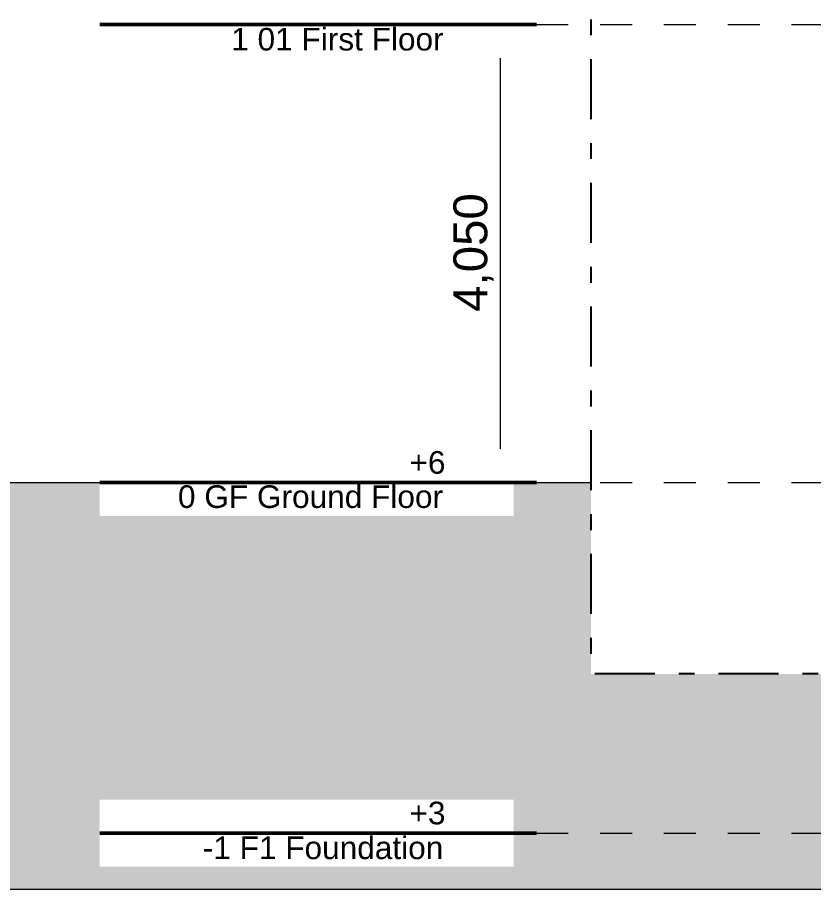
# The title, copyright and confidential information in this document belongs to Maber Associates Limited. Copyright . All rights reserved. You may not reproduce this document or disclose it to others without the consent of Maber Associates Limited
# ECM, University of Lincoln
# Model space of a CAD drawing. Header units: millimetres. Extents: x -48147 to 1468943, y -496296 to 18123.
# Drawn here: x 1383327 to 1390368, y -494894 to -487183 of the extents above; entities that cross this region are included whole.
import ezdxf

# ---------------------------------------------------------------- set-up
doc = ezdxf.new("R2010")
doc.units = ezdxf.units.MM
doc.header["$MEASUREMENT"] = 0
for name, pattern in [('Dashed', [2822.222233, 1411.111116, -1411.111116]), ('Double Dashed', [1093.611073, 529.166651, -211.666656, 141.111112, -211.666656]), ('Wipeout_Contour', [1000, 0, -1000])]:
    doc.linetypes.add(name, pattern=pattern)
for name, color, linetype, lineweight, true_color in [('0_Pen_No__105', 7, 'Continuous', 15, 0xa6a6a6), ('0_Pen_No__25', 7, 'Continuous', 50, 0x2a2a2a), ('HATCHING_Pen_No__145', 7, 'Continuous', 0, 0xa6a6a6)]:
    doc.layers.add(name, color=color, linetype=linetype, lineweight=lineweight, true_color=true_color)
for name, color, linetype, lineweight in [('0_Pen_No__6', 7, 'Continuous', 35), ('A-95-D_1_100_Pen_No__1', 7, 'Continuous', 13), ('A-95-P_Drawing_Pen_No__194', 7, 'Continuous', 25), ('HATCHING_Pen_No__1', 7, 'Continuous', 13)]:
    doc.layers.add(name, color=color, linetype=linetype, lineweight=lineweight)
doc.layers.add('A-95-D_1_100', color=7, linetype='Continuous')
doc.layers.add('A-95-P_Drawing', color=7, linetype='Continuous')
doc.styles.add('GENERATED_STYLE_1', font='')
doc.styles.add('GENERATED_STYLE_2', font='')
doc.styles.get('GENERATED_STYLE_1').set_extended_font_data('Arial')
doc.styles.get('GENERATED_STYLE_2').set_extended_font_data('Swis721 BT')
doc.dimstyles.new('GENERATED_STYLE__2', dxfattribs={"dimtxt": 300, "dimasz": 95, "dimexe": 0.18, "dimexo": 0, "dimgap": 0.09, "dimtad": 1, "dimdec": 0, "dimzin": 0, "dimdsep": 46, "dimtxsty": 'GENERATED_STYLE_1', "dimblk": 'ARROWHEAD_2', "dimblk1": 'ARROWHEAD_2', "dimblk2": 'ARROWHEAD_2', "dimcen": 0.09, "dimclrd": 7, "dimclre": 7, "dimclrt": 7, "dimadec": 0, "dimazin": 0, "dimtfac": 1, "dimtdec": 4, "dimtmove": 0, "dimatfit": 3, "dimfxl": 1, "dimtolj": 1, "dimtzin": 0, "dimarcsym": 0})

# ---------------------------------------------------------------- blocks, each defined once
blk = doc.blocks.new('*D853', base_point=(1411454.5, -491295.5))
at = {"layer": 'A-95-D_1_100_Pen_No__1', "linetype": 'Continuous'}
for p, q in [((1387691.9, -487245.5), (1387504.4, -487245.5)), ((1387535.7, -487209.4), (1387660.7, -487281.6)), ((1387598.2, -491295.5), (1387598.2, -487245.5)), ((1387535.7, -491259.4), (1387660.7, -491331.6)), ((1387691.9, -491295.5), (1387504.4, -491295.5)), ((1387598.2, -491356.6), (1387598.2, -491295.5))]:
    blk.add_line(p, q, dxfattribs=at)
at = {"layer": 'A-95-D_1_100_Pen_No__1', "insert": (1387538.2, -489785.3), "char_height": 300, "attachment_point": 7, "rotation": 90, "style": 'GENERATED_STYLE_1'}
blk.add_mtext('\\A1;{\\fArial|b0|i0|c0|p34;4,050}', dxfattribs=at)
blk = doc.blocks.new('ARROWHEAD_2')
at = {"color": 0, "linetype": 'Continuous', "lineweight": 0}
for p, q in [((0, 0), (-1, 0)), ((-0.378, -0.655), (0.378, 0.655))]:
    blk.add_line(p, q, dxfattribs=at)
blk = doc.blocks.new('*D855', base_point=(1411454.5, -491295.5))
at = {"layer": 'A-95-D_1_100_Pen_No__1', "linetype": 'Continuous'}
for p, q in [((1387535.7, -483159.4), (1387660.7, -483231.6)), ((1387691.9, -483195.5), (1387504.4, -483195.5)), ((1387598.2, -487245.5), (1387598.2, -483195.5)), ((1387691.9, -487245.5), (1387504.4, -487245.5)), ((1387535.7, -487209.4), (1387660.7, -487281.6))]:
    blk.add_line(p, q, dxfattribs=at)
at = {"layer": 'A-95-D_1_100_Pen_No__1', "insert": (1387538.2, -485735.3), "char_height": 300, "attachment_point": 7, "rotation": 90, "style": 'GENERATED_STYLE_1'}
blk.add_mtext('\\A1;{\\fArial|b0|i0|c0|p34;4,050}', dxfattribs=at)
blk = doc.blocks.new('S-34 Building Section_STORY_MARKER', base_point=(1411454.5, -491295.5))
at = {"layer": '0_Pen_No__105', "linetype": 'Dashed', "ltscale": 0.2}
for p, q in [((1387916.2, -487245.5), (1445948.4, -487245.5)), ((1387916.2, -491295.5), (1445948.4, -491295.5)), ((1387916.2, -494395.5), (1445948.4, -494395.5))]:
    blk.add_line(p, q, dxfattribs=at)
at = {"layer": '0_Pen_No__25', "linetype": 'Continuous'}
for p, q in [((1387916.2, -487245.5), (1387816.2, -487245.5)), ((1387916.2, -491295.5), (1387816.2, -491295.5)), ((1387916.2, -494395.5), (1387816.2, -494395.5))]:
    blk.add_line(p, q, dxfattribs=at)
at = {"color": 254, "linetype": 'Wipeout_Contour', "lineweight": 0, "ltscale": 5876170.648780902}
blk.add_wipeout([(1384054.2, -486949), (1384054.2, -487542), (1387716.2, -487542), (1387716.2, -486949)], dxfattribs=at)
at = {"color": 254, "linetype": 'Wipeout_Contour', "lineweight": 0, "ltscale": 5881563.655851481}
blk.add_wipeout([(1384054.2, -490999), (1384054.2, -491592), (1387716.2, -491592), (1387716.2, -490999)], dxfattribs=at)
at = {"color": 254, "linetype": 'Wipeout_Contour', "lineweight": 0, "ltscale": 5885718.425020424}
blk.add_wipeout([(1384054.2, -494099), (1384054.2, -494692), (1387716.2, -494692), (1387716.2, -494099)], dxfattribs=at)
at = {"layer": '0_Pen_No__25', "linetype": 'Continuous'}
for p, q in [((1384054.2, -487245.5), (1387116.2, -487245.5)), ((1387516.2, -487245.5), (1387116.2, -487245.5)), ((1387516.2, -487245.5), (1387716.2, -487245.5)), ((1387816.2, -487245.5), (1387716.2, -487245.5)), ((1384054.2, -491295.5), (1387116.2, -491295.5)), ((1387516.2, -491295.5), (1387116.2, -491295.5)), ((1387516.2, -491295.5), (1387716.2, -491295.5)), ((1387816.2, -491295.5), (1387716.2, -491295.5)), ((1384054.2, -494395.5), (1387116.2, -494395.5)), ((1387516.2, -494395.5), (1387116.2, -494395.5)), ((1387516.2, -494395.5), (1387716.2, -494395.5)), ((1387816.2, -494395.5), (1387716.2, -494395.5))]:
    blk.add_line(p, q, dxfattribs=at)
at = {"layer": '0_Pen_No__6', "char_height": 200, "attachment_point": 1, "style": 'GENERATED_STYLE_2'}
for s, insert in [('\\A1;{\\fSwis721 BT|b0|i0|c0|p34;1 01 First Floor}', (1385217.6, -487274.8)), ('\\A1;{\\fSwis721 BT|b0|i0|c0|p34;+6}', (1386794.2, -491016.7)), ('\\A1;{\\fSwis721 BT|b0|i0|c0|p34;0 GF Ground Floor}', (1384746.6, -491319.5)), ('\\A1;{\\fSwis721 BT|b0|i0|c0|p34;+3}', (1386794.2, -494116.7)), ('\\A1;{\\fSwis721 BT|b0|i0|c0|p34;-1 F1 Foundation}', (1384965.8, -494424.1))]:
    blk.add_mtext(s, dxfattribs=dict(at, insert=insert))

msp = doc.modelspace()

# ---------------------------------------------------------------- hatches: boundary and pattern name
at = {"layer": 'HATCHING_Pen_No__145', "linetype": 'Continuous'}
msp.add_hatch(color=256, dxfattribs=at).paths.add_polyline_path([(1354000.3, -491295.5), (1390808.7, -491295.5), (1390808.7, -491645.7), (1390969.8, -491645.7), (1390969.8, -492225.5), (1391495, -492225.5), (1391495, -491725.5), (1411816.1, -491725.5), (1411816.1, -491545.5), (1431459.5, -491545.5), (1431459.5, -491795.5), (1432120.4, -491795.5), (1432120.4, -491295.5), (1468942.9, -491295.5), (1468942.9, -494893.6), (1354000.3, -494893.6)])

# ---------------------------------------------------------------- linework, layer by layer
at = {"layer": 'HATCHING_Pen_No__1', "linetype": 'Continuous', "flags": 128}
msp.add_lwpolyline([(1354000.3, -491295.5), (1390808.7, -491295.5), (1390808.7, -491645.7), (1390969.8, -491645.7), (1390969.8, -492225.5), (1391495, -492225.5), (1391495, -491725.5), (1411816.1, -491725.5), (1411816.1, -491545.5), (1431459.5, -491545.5), (1431459.5, -491795.5), (1432120.4, -491795.5), (1432120.4, -491295.5), (1468942.9, -491295.5), (1468942.9, -494893.6), (1354000.3, -494893.6)], close=True, dxfattribs=at)

# ---------------------------------------------------------------- dimensions: what is measured, and where the dimension line sits
at = {"layer": 'A-95-D_1_100', "linetype": 'Continuous'}
for base, p1, p2, picture, middle in [((1387598.2, -483195.5), (1388515.2, -487245.5), (1387937.8, -483195.5), '*D855', (1387388.2, -485166.2)), ((1387598.2, -487245.5), (1388929.8, -491295.5), (1388515.2, -487245.5), '*D853', (1387388.2, -489216.2))]:
    dim = msp.add_linear_dim(base=base, p1=p1, p2=p2, angle=90, dimstyle='GENERATED_STYLE__2', dxfattribs=at)
    dim.commit()
    dim.dimension.update_dxf_attribs({"geometry": picture, "text_midpoint": middle, "dimtype": 160, "text_rotation": 90})

# ---------------------------------------------------------------- next in the draw order: wipeouts: each hides what was drawn before it
at = {"color": 254, "linetype": 'Wipeout_Contour', "lineweight": 0, "ltscale": 5891844.902481306}
msp.add_wipeout([(1388401, -473037.1), (1394564.7, -473037.1), (1394564.7, -492986.9), (1388401, -492986.9)], dxfattribs=at).dxf.layer = 'A-95-P_Drawing'

# ---------------------------------------------------------------- next in the draw order: linework, layer by layer
at = {"layer": 'A-95-P_Drawing_Pen_No__194', "linetype": 'Double Dashed', "flags": 128}
msp.add_lwpolyline([(1388401, -473037.1), (1394564.7, -473037.1), (1394564.7, -492986.9), (1388401, -492986.9)], close=True, dxfattribs=at)

# ---------------------------------------------------------------- next in the draw order: block references
at = {"linetype": 'Continuous', "lineweight": 0}
msp.add_blockref('S-34 Building Section_STORY_MARKER', (1411454.5, -491295.5), dxfattribs=at)

doc.saveas('drawing.dxf')
